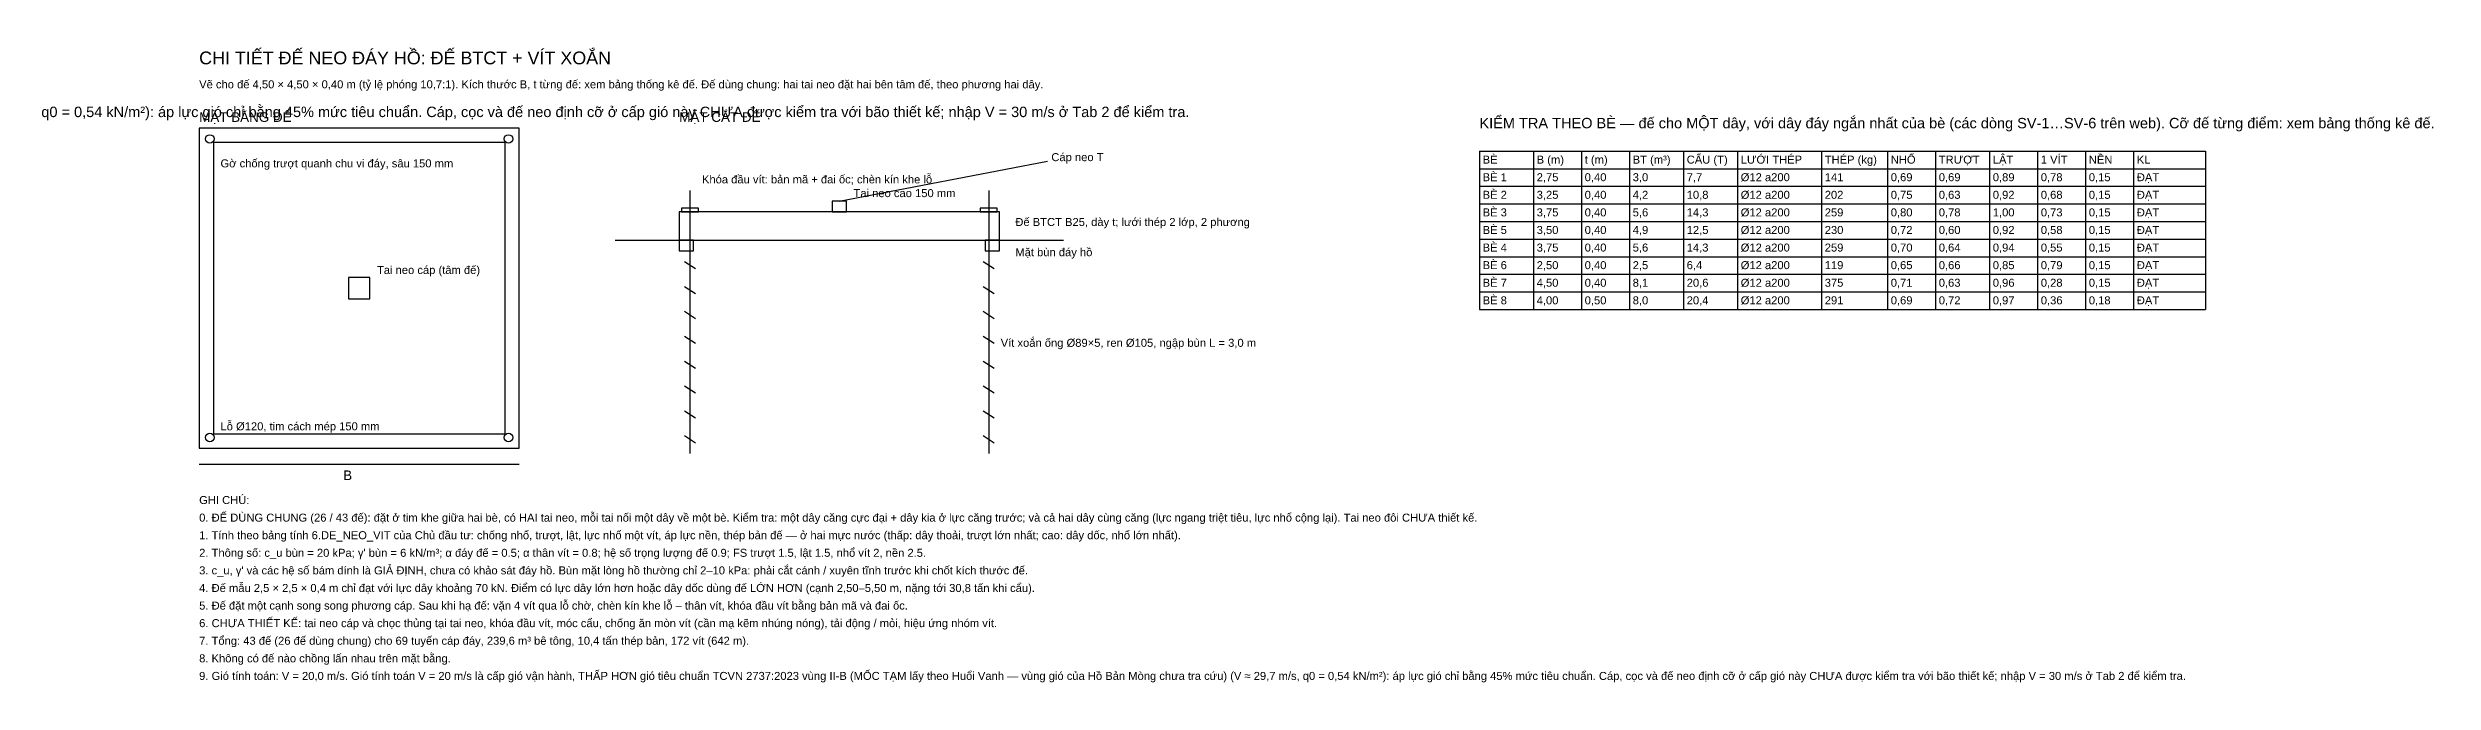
# Model space of a CAD drawing. Header units: metres. Extents: x -662 to 930, y -121 to 674.
# Drawn here: x 571.8 to 929.6, y 579.2 to 674.5 of the extents above; entities that cross this region are included whole.
import ezdxf

# ---------------------------------------------------------------- set-up
doc = ezdxf.new("R2010")
doc.units = ezdxf.units.M
doc.layers.add('08_BANG_THONG_KE_DE_NEO', color=7, linetype='Continuous')
doc.layers.add('09_CHI_TIET_DE_NEO', color=2, linetype='Continuous')
doc.styles.add('VN', font='arial.ttf')

msp = doc.modelspace()

# ---------------------------------------------------------------- linework, layer by layer
at = {"layer": '09_CHI_TIET_DE_NEO'}
for p, q in [((642.52, 662.38), (594.52, 662.38)), ((594.52, 662.38), (594.52, 614.38)), ((642.52, 614.38), (642.52, 662.38)), ((640.387, 660.247), (596.653, 660.247)), ((596.653, 660.247), (596.653, 616.513)), ((640.387, 616.513), (640.387, 660.247)), ((786.52, 658.948), (895.42, 658.948)), ((786.52, 658.948), (786.52, 635.188)), ((794.62, 658.948), (794.62, 635.188)), ((801.82, 658.948), (801.82, 635.188)), ((809.02, 658.948), (809.02, 635.188)), ((817.12, 658.948), (817.12, 635.188)), ((825.22, 658.948), (825.22, 635.188)), ((837.82, 658.948), (837.82, 635.188)), ((847.72, 658.948), (847.72, 635.188)), ((854.92, 658.948), (854.92, 635.188)), ((863.02, 658.948), (863.02, 635.188)), ((870.22, 658.948), (870.22, 635.188)), ((877.42, 658.948), (877.42, 635.188)), ((884.62, 658.948), (884.62, 635.188)), ((895.42, 658.948), (895.42, 635.188)), ((690.52, 651.447), (721.72, 657.447)), ((786.52, 656.308), (895.42, 656.308)), ((668.12, 653.047), (668.12, 613.58)), ((691.587, 651.447), (689.453, 651.447)), ((689.453, 651.447), (689.453, 649.847)), ((691.587, 649.847), (691.587, 651.447)), ((712.92, 653.047), (712.92, 613.58)), ((786.52, 653.668), (895.42, 653.668)), ((714.52, 649.847), (666.52, 649.847)), ((666.52, 649.847), (666.52, 645.58)), ((669.4, 650.38), (666.84, 650.38)), ((666.84, 650.38), (666.84, 649.847)), ((666.84, 649.847), (669.4, 649.847)), ((669.4, 649.847), (669.4, 650.38)), ((689.453, 649.847), (691.587, 649.847)), ((714.2, 650.38), (711.64, 650.38)), ((711.64, 650.38), (711.64, 649.847)), ((711.64, 649.847), (714.2, 649.847)), ((714.2, 649.847), (714.2, 650.38)), ((714.52, 645.58), (714.52, 649.847)), ((786.52, 651.028), (895.42, 651.028)), ((786.52, 648.388), (895.42, 648.388)), ((656.92, 645.58), (724.12, 645.58)), ((666.52, 645.58), (714.52, 645.58)), ((668.653, 645.58), (666.52, 645.58)), ((666.52, 645.58), (666.52, 643.98)), ((666.52, 643.98), (668.653, 643.98)), ((668.653, 643.98), (668.653, 645.58)), ((714.52, 645.58), (712.387, 645.58)), ((712.387, 645.58), (712.387, 643.98)), ((712.387, 643.98), (714.52, 643.98)), ((714.52, 643.98), (714.52, 645.58)), ((786.52, 645.748), (895.42, 645.748)), ((667.28, 642.38), (668.96, 641.313)), ((712.08, 642.38), (713.76, 641.313)), ((786.52, 643.108), (895.42, 643.108)), ((786.52, 640.468), (895.42, 640.468)), ((620.12, 639.98), (616.92, 639.98)), ((616.92, 639.98), (616.92, 636.78)), ((620.12, 636.78), (620.12, 639.98)), ((667.28, 638.647), (668.96, 637.58)), ((712.08, 638.647), (713.76, 637.58)), ((786.52, 637.828), (895.42, 637.828)), ((616.92, 636.78), (620.12, 636.78)), ((667.28, 634.913), (668.96, 633.847)), ((712.08, 634.913), (713.76, 633.847)), ((786.52, 635.188), (895.42, 635.188)), ((667.28, 631.18), (668.96, 630.113)), ((712.08, 631.18), (713.76, 630.113)), ((667.28, 627.447), (668.96, 626.38)), ((712.08, 627.447), (713.76, 626.38)), ((667.28, 623.713), (668.96, 622.647)), ((712.08, 623.713), (713.76, 622.647)), ((667.28, 619.98), (668.96, 618.913)), ((712.08, 619.98), (713.76, 618.913)), ((596.653, 616.513), (640.387, 616.513)), ((667.28, 616.247), (668.96, 615.18)), ((712.08, 616.247), (713.76, 615.18)), ((594.52, 614.38), (642.52, 614.38)), ((594.52, 611.98), (642.52, 611.98))]:
    msp.add_line(p, q, dxfattribs=at)
for centre in [(596.12, 660.78), (640.92, 660.78), (596.12, 615.98), (640.92, 615.98)]:
    msp.add_circle(centre, 0.64, dxfattribs=at)

# ---------------------------------------------------------------- texts
at = {"layer": '08_BANG_THONG_KE_DE_NEO', "style": 'VN'}
msp.add_text('CHÚ Ý: Gió tính toán V = 20 m/s là cấp gió vận hành, THẤP HƠN gió tiêu chuẩn TCVN 2737:2023 vùng II-B (MỐC TẠM lấy theo Huổi Vanh — vùng gió của Hồ Bản Mòng chưa tra cứu) (V ≈ 29,7 m/s, q0 = 0,54 kN/m²): áp lực gió chỉ bằng 45% mức tiêu chuẩn. Cáp, cọc và đế neo định cỡ ở cấp gió này CHƯA được kiểm tra với bão thiết kế; nhập V = 30 m/s ở Tab 2 để kiểm tra.', height=1.56, dxfattribs=at).set_placement((377.32, 664.06))
at = {"layer": '09_CHI_TIET_DE_NEO', "style": 'VN'}
for s, height, p in [('CHI TIẾT ĐẾ NEO ĐÁY HỒ: ĐẾ BTCT + VÍT XOẮN', 1.92, (594.52, 671.98)), ('Vẽ cho đế 4,50 × 4,50 × 0,40 m (tỷ lệ phóng 10,7:1). Kích thước B, t từng đế: xem bảng thống kê đế. Đế dùng chung: hai tai neo đặt hai bên tâm đế, theo phương hai dây.', 1.2, (594.52, 668.38)), ('MẶT BẰNG ĐẾ', 1.44, (594.52, 663.34)), ('MẶT CẮT ĐẾ', 1.44, (666.52, 663.34)), ('KIỂM TRA THEO BÈ — đế cho MỘT dây, với dây đáy ngắn nhất của bè (các dòng SV-1…SV-6 trên web). Cỡ đế từng điểm: xem bảng thống kê đế.', 1.56, (786.52, 662.38)), ('Cáp neo T', 1.2, (722.32, 657.447)), ('BÈ', 1.2, (787, 657.076)), ('B (m)', 1.2, (795.1, 657.076)), ('t (m)', 1.2, (802.3, 657.076)), ('BT (m³)', 1.2, (809.5, 657.076)), ('CẨU (T)', 1.2, (817.6, 657.076)), ('LƯỚI THÉP', 1.2, (825.7, 657.076)), ('THÉP (kg)', 1.2, (838.3, 657.076)), ('NHỔ', 1.2, (848.2, 657.076)), ('TRƯỢT', 1.2, (855.4, 657.076)), ('LẬT', 1.2, (863.5, 657.076)), ('1 VÍT', 1.2, (870.7, 657.076)), ('NỀN', 1.2, (877.9, 657.076)), ('KL', 1.2, (885.1, 657.076)), ('Gờ chống trượt quanh chu vi đáy, sâu 150 mm', 1.2, (597.72, 656.513)), ('Khóa đầu vít: bản mã + đai ốc; chèn kín khe lỗ', 1.2, (669.92, 654.113)), ('BÈ 1', 1.2, (787, 654.436)), ('2,75', 1.2, (795.1, 654.436)), ('0,40', 1.2, (802.3, 654.436)), ('3,0', 1.2, (809.5, 654.436)), ('7,7', 1.2, (817.6, 654.436)), ('Ø12 a200', 1.2, (825.7, 654.436)), ('141', 1.2, (838.3, 654.436)), ('0,69', 1.2, (848.2, 654.436)), ('0,69', 1.2, (855.4, 654.436)), ('0,89', 1.2, (863.5, 654.436)), ('0,78', 1.2, (870.7, 654.436)), ('0,15', 1.2, (877.9, 654.436)), ('ĐẠT', 1.2, (885.1, 654.436)), ('Tai neo cao 150 mm', 1.2, (692.653, 652.047)), ('BÈ 2', 1.2, (787, 651.796)), ('3,25', 1.2, (795.1, 651.796)), ('0,40', 1.2, (802.3, 651.796)), ('4,2', 1.2, (809.5, 651.796)), ('10,8', 1.2, (817.6, 651.796)), ('Ø12 a200', 1.2, (825.7, 651.796)), ('202', 1.2, (838.3, 651.796)), ('0,75', 1.2, (848.2, 651.796)), ('0,63', 1.2, (855.4, 651.796)), ('0,92', 1.2, (863.5, 651.796)), ('0,68', 1.2, (870.7, 651.796)), ('0,15', 1.2, (877.9, 651.796)), ('ĐẠT', 1.2, (885.1, 651.796)), ('Đế BTCT B25, dày t; lưới thép 2 lớp, 2 phương', 1.2, (716.92, 647.713)), ('BÈ 3', 1.2, (787, 649.156)), ('BÈ 5', 1.2, (787, 646.516)), ('3,75', 1.2, (795.1, 649.156)), ('3,50', 1.2, (795.1, 646.516)), ('0,40', 1.2, (802.3, 649.156)), ('0,40', 1.2, (802.3, 646.516)), ('4,9', 1.2, (809.5, 646.516)), ('5,6', 1.2, (809.5, 649.156)), ('14,3', 1.2, (817.6, 649.156)), ('12,5', 1.2, (817.6, 646.516)), ('Ø12 a200', 1.2, (825.7, 649.156)), ('Ø12 a200', 1.2, (825.7, 646.516)), ('259', 1.2, (838.3, 649.156)), ('230', 1.2, (838.3, 646.516)), ('0,80', 1.2, (848.2, 649.156)), ('0,72', 1.2, (848.2, 646.516)), ('0,78', 1.2, (855.4, 649.156)), ('0,60', 1.2, (855.4, 646.516)), ('0,92', 1.2, (863.5, 646.516)), ('1,00', 1.2, (863.5, 649.156)), ('0,73', 1.2, (870.7, 649.156)), ('0,58', 1.2, (870.7, 646.516)), ('0,15', 1.2, (877.9, 649.156)), ('0,15', 1.2, (877.9, 646.516)), ('ĐẠT', 1.2, (885.1, 649.156)), ('ĐẠT', 1.2, (885.1, 646.516)), ('Mặt bùn đáy hồ', 1.2, (716.92, 643.18)), ('BÈ 4', 1.2, (787, 643.876)), ('3,75', 1.2, (795.1, 643.876)), ('0,40', 1.2, (802.3, 643.876)), ('5,6', 1.2, (809.5, 643.876)), ('14,3', 1.2, (817.6, 643.876)), ('Ø12 a200', 1.2, (825.7, 643.876)), ('259', 1.2, (838.3, 643.876)), ('0,70', 1.2, (848.2, 643.876)), ('0,64', 1.2, (855.4, 643.876)), ('0,94', 1.2, (863.5, 643.876)), ('0,55', 1.2, (870.7, 643.876)), ('0,15', 1.2, (877.9, 643.876)), ('ĐẠT', 1.2, (885.1, 643.876)), ('Tai neo cáp (tâm đế)', 1.2, (621.187, 640.513)), ('BÈ 6', 1.2, (787, 641.236)), ('2,50', 1.2, (795.1, 641.236)), ('0,40', 1.2, (802.3, 641.236)), ('2,5', 1.2, (809.5, 641.236)), ('6,4', 1.2, (817.6, 641.236)), ('Ø12 a200', 1.2, (825.7, 641.236)), ('119', 1.2, (838.3, 641.236)), ('0,65', 1.2, (848.2, 641.236)), ('0,66', 1.2, (855.4, 641.236)), ('0,85', 1.2, (863.5, 641.236)), ('0,79', 1.2, (870.7, 641.236)), ('0,15', 1.2, (877.9, 641.236)), ('ĐẠT', 1.2, (885.1, 641.236)), ('BÈ 7', 1.2, (787, 638.596)), ('BÈ 8', 1.2, (787, 635.956)), ('4,50', 1.2, (795.1, 638.596)), ('4,00', 1.2, (795.1, 635.956)), ('0,40', 1.2, (802.3, 638.596)), ('0,50', 1.2, (802.3, 635.956)), ('8,1', 1.2, (809.5, 638.596)), ('8,0', 1.2, (809.5, 635.956)), ('20,6', 1.2, (817.6, 638.596)), ('20,4', 1.2, (817.6, 635.956)), ('Ø12 a200', 1.2, (825.7, 638.596)), ('Ø12 a200', 1.2, (825.7, 635.956)), ('375', 1.2, (838.3, 638.596)), ('291', 1.2, (838.3, 635.956)), ('0,71', 1.2, (848.2, 638.596)), ('0,69', 1.2, (848.2, 635.956)), ('0,63', 1.2, (855.4, 638.596)), ('0,72', 1.2, (855.4, 635.956)), ('0,96', 1.2, (863.5, 638.596)), ('0,97', 1.2, (863.5, 635.956)), ('0,28', 1.2, (870.7, 638.596)), ('0,36', 1.2, (870.7, 635.956)), ('0,15', 1.2, (877.9, 638.596)), ('0,18', 1.2, (877.9, 635.956)), ('ĐẠT', 1.2, (885.1, 638.596)), ('ĐẠT', 1.2, (885.1, 635.956)), ('Vít xoắn ống Ø89×5, ren Ø105, ngập bùn L = 3,0 m', 1.2, (714.72, 629.58)), ('Lỗ Ø120, tim cách mép 150 mm', 1.2, (597.72, 617.047)), ('B', 1.44, (616.12, 609.58)), ('0. ĐẾ DÙNG CHUNG (26 / 43 đế): đặt ở tim khe giữa hai bè, có HAI tai neo, mỗi tai nối một dây về một bè. Kiểm tra: một dây căng cực đại + dây kia ở lực căng trước; và cả hai dây cùng căng (lực ngang triệt tiêu, lực nhổ cộng lại). Tai neo đôi CHƯA thiết kế.', 1.2, (594.52, 603.34)), ('GHI CHÚ:', 1.2, (594.52, 605.98)), ('1. Tính theo bảng tính 6.DE_NEO_VIT của Chủ đầu tư: chống nhổ, trượt, lật, lực nhổ một vít, áp lực nền, thép bản đế — ở hai mực nước (thấp: dây thoải, trượt lớn nhất; cao: dây dốc, nhổ lớn nhất).', 1.2, (594.52, 600.7)), ("2. Thông số: c_u bùn = 20 kPa; γ' bùn = 6 kN/m³; α đáy đế = 0.5; α thân vít = 0.8; hệ số trọng lượng đế 0.9; FS trượt 1.5, lật 1.5, nhổ vít 2, nền 2.5.", 1.2, (594.52, 598.06)), ('4. Đế mẫu 2,5 × 2,5 × 0,4 m chỉ đạt với lực dây khoảng 70 kN. Điểm có lực dây lớn hơn hoặc dây dốc dùng đế LỚN HƠN (cạnh 2,50–5,50 m, nặng tới 30,8 tấn khi cẩu).', 1.2, (594.52, 592.78)), ("3. c_u, γ' và các hệ số bám dính là GIẢ ĐỊNH, chưa có khảo sát đáy hồ. Bùn mặt lòng hồ thường chỉ 2–10 kPa: phải cắt cánh / xuyên tĩnh trước khi chốt kích thước đế.", 1.2, (594.52, 595.42)), ('5. Đế đặt một cạnh song song phương cáp. Sau khi hạ đế: vặn 4 vít qua lỗ chờ, chèn kín khe lỗ – thân vít, khóa đầu vít bằng bản mã và đai ốc.', 1.2, (594.52, 590.14)), ('6. CHƯA THIẾT KẾ: tai neo cáp và chọc thủng tại tai neo, khóa đầu vít, móc cẩu, chống ăn mòn vít (cần mạ kẽm nhúng nóng), tải động / mỏi, hiệu ứng nhóm vít.', 1.2, (594.52, 587.5)), ('8. Không có đế nào chồng lấn nhau trên mặt bằng.', 1.2, (594.52, 582.22)), ('7. Tổng: 43 đế (26 đế dùng chung) cho 69 tuyến cáp đáy, 239,6 m³ bê tông, 10,4 tấn thép bản, 172 vít (642 m).', 1.2, (594.52, 584.86)), ('9. Gió tính toán: V = 20,0 m/s. Gió tính toán V = 20 m/s là cấp gió vận hành, THẤP HƠN gió tiêu chuẩn TCVN 2737:2023 vùng II-B (MỐC TẠM lấy theo Huổi Vanh — vùng gió của Hồ Bản Mòng chưa tra cứu) (V ≈ 29,7 m/s, q0 = 0,54 kN/m²): áp lực gió chỉ bằng 45% mức tiêu chuẩn. Cáp, cọc và đế neo định cỡ ở cấp gió này CHƯA được kiểm tra với bão thiết kế; nhập V = 30 m/s ở Tab 2 để kiểm tra.', 1.2, (594.52, 579.58))]:
    msp.add_text(s, height=height, dxfattribs=at).set_placement(p)

doc.saveas('drawing.dxf')
